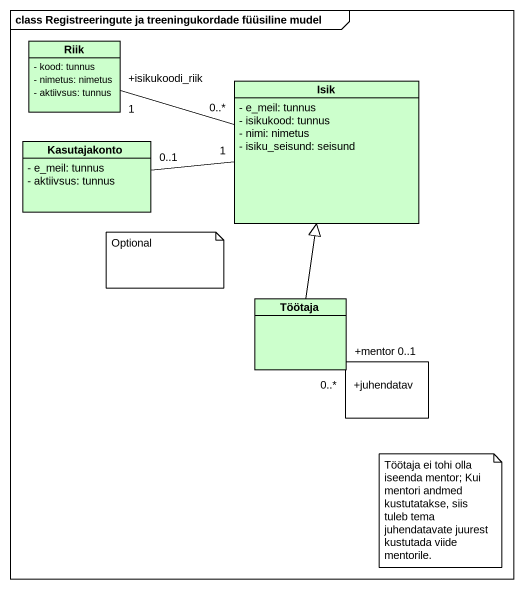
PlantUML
@startuml
mainframe class Registreeringute ja treeningukordade füüsiline mudel
hide circle
hide empty members
skinparam classAttributeIconSize 0
class Riik #CCFFCC {
  - kood: tunnus
  - nimetus: nimetus
  - aktiivsus: tunnus
}
class Isik #CCFFCC {
  - e_meil: tunnus
  - isikukood: tunnus
  - nimi: nimetus
  - isiku_seisund: seisund
}
class Kasutajakonto #CCFFCC {
  - e_meil: tunnus
  - aktiivsus: tunnus
}
class Töötaja #CCFFCC
Riik "+isikukoodi_riik\n1" -right- "0..*" Isik
Isik "1" -left- "0..1" Kasutajakonto
Töötaja -up-|> Isik
Töötaja "+juhendatav\n0..*" -- "+mentor\n0..1" Töötaja
note as N1
  Optional
end note
note as N2
  Töötaja ei tohi olla iseenda mentor; Kui mentori andmed kustutatakse, siis tuleb tema juhendatavate juurest kustutada viide mentorile.
end note
@enduml
